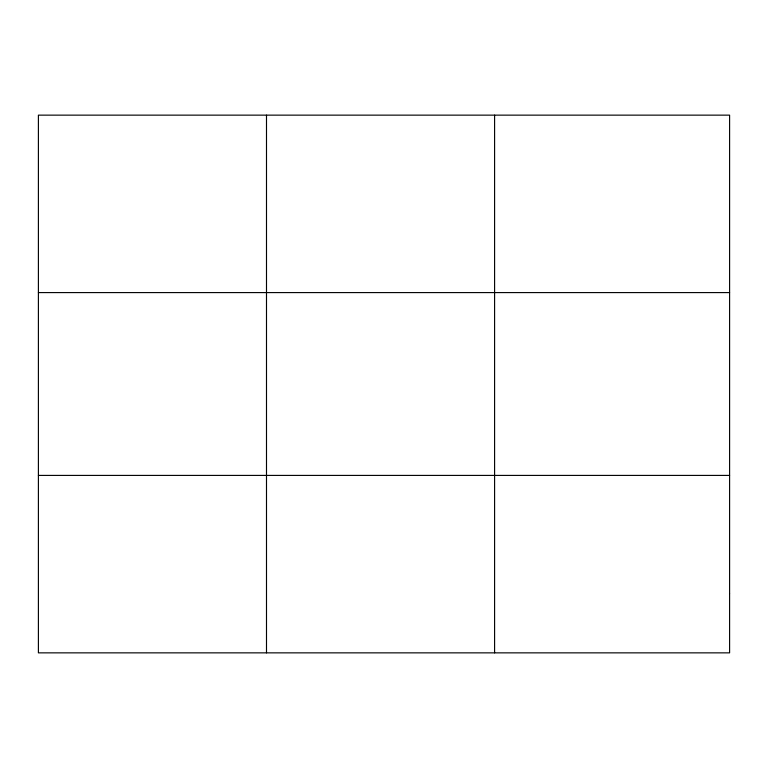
<?xml version="1.0" encoding="UTF-8"?>
<svg xmlns="http://www.w3.org/2000/svg" width="768" height="768" viewBox="0 0 768 768"><rect width="100%" height="100%" fill="white"/><g stroke="black" fill="none" stroke-linecap="round" stroke-linejoin="round"><path stroke-width="1.15" d="M266.496 652.858L266.496 115.142M494.592 652.858L494.592 115.142M38.4 292.589L729.6 292.589M38.4 475.411L729.6 475.411M729.6 593.702L729.6 652.858L38.4 652.858L38.4 115.142L729.6 115.142L729.6 593.702"/></g></svg>
